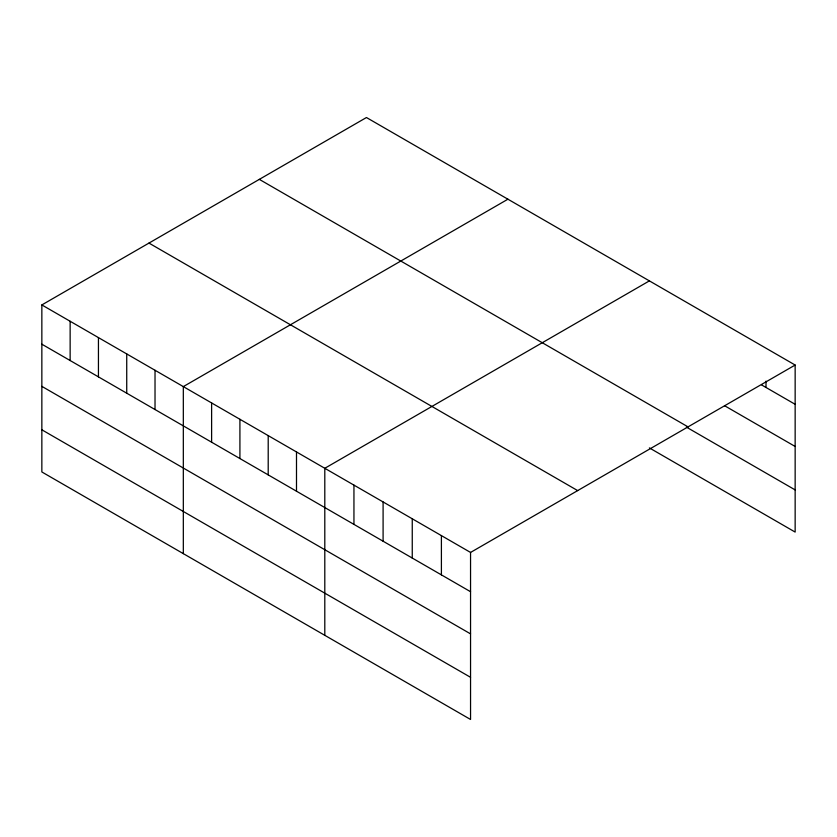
<?xml version="1.0" encoding="UTF-8"?>
<svg xmlns="http://www.w3.org/2000/svg" width="837" height="837" viewBox="0 0 837 837"><rect width="100%" height="100%" fill="white"/><g stroke="black" fill="none" stroke-linecap="round" stroke-linejoin="round"><path stroke-width="1.26" d="M41.85 304.93L470.551 552.441L470.551 719.475L41.85 471.963L41.85 304.93L366.449 117.525L795.15 365.037L795.15 532.07L649.386 447.91M507.923 199.206L183.324 386.61L183.324 553.644M649.386 280.887L324.798 468.291L324.798 635.314M470.551 552.441L795.15 365.037M761.513 384.884L795.15 404.302M724.518 405.683L795.15 446.466M259.334 179.369L688.035 426.88M686.392 427.111L795.15 489.907M148.965 243.086L577.666 490.597M41.85 344.195L470.551 591.707M41.85 386.359L470.551 633.871M41.85 429.799L470.551 677.311M766.001 381.138L766.001 387.468M441.402 535.607L441.402 574.873M412.254 518.783L412.254 558.038M383.095 501.949L383.095 541.215M353.946 485.115L353.946 524.38M296.497 451.949L296.497 491.214M268.206 435.617L268.206 474.882M239.916 419.285L239.916 458.54M211.615 402.942L211.615 442.208M155.023 370.278L155.023 409.534M126.732 353.936L126.732 393.202M98.442 337.604L98.442 376.87M70.141 321.272L70.141 360.527"/></g></svg>
